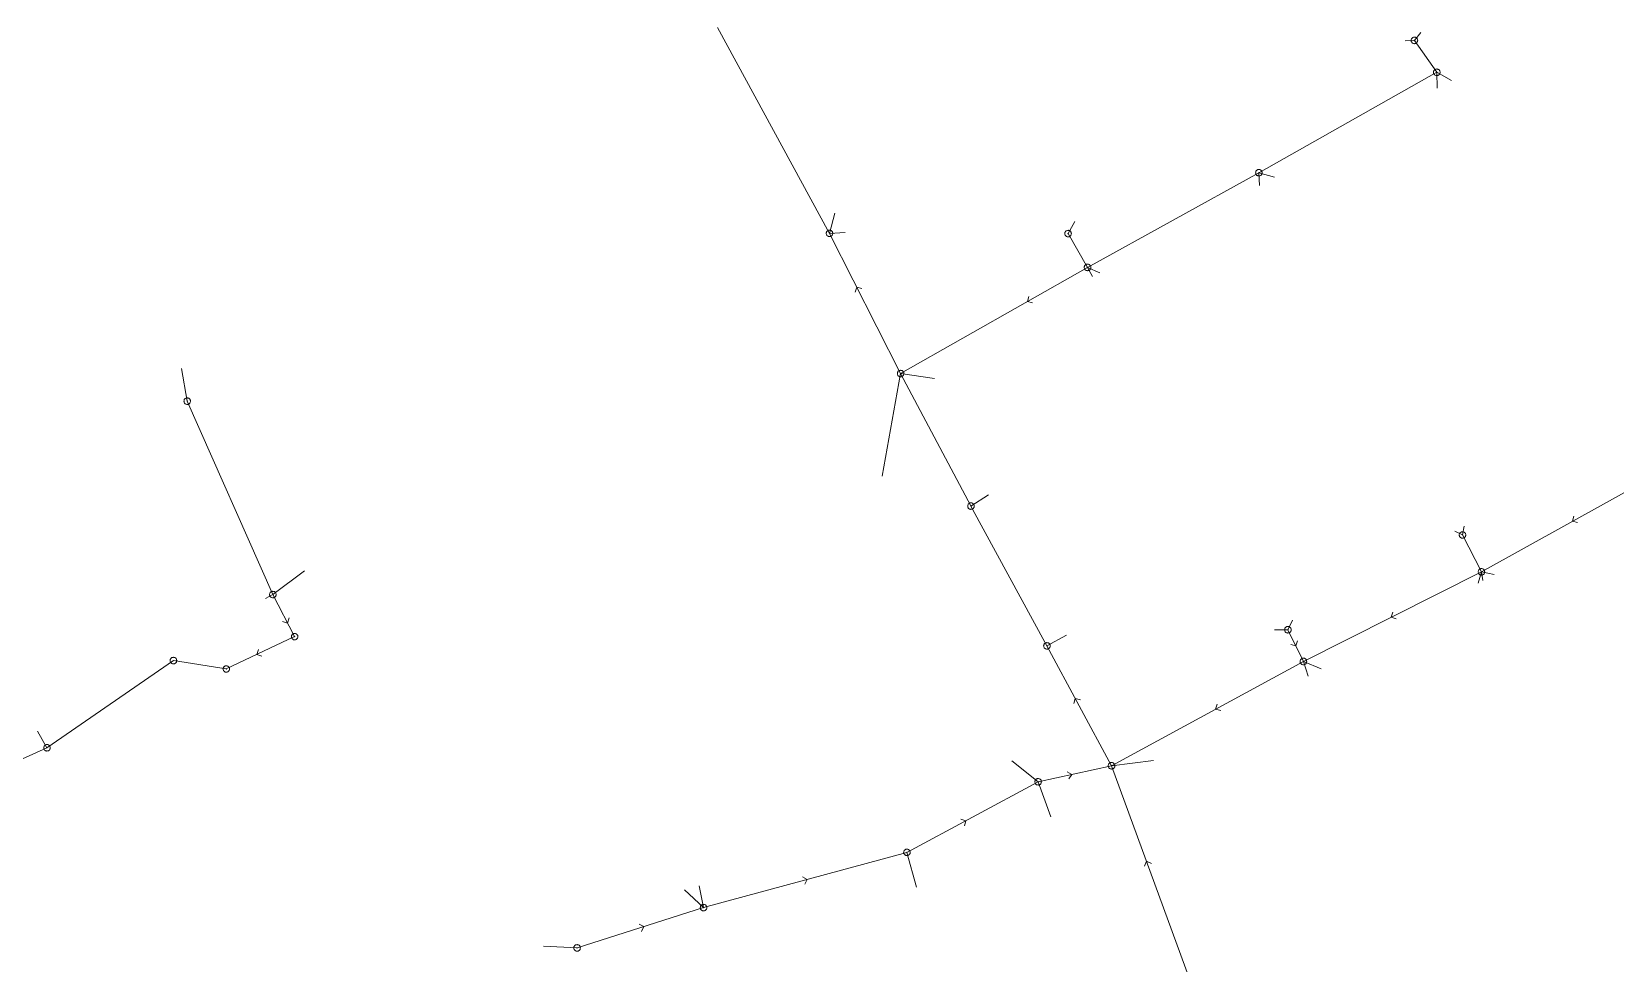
# Model space of a CAD drawing. Header units: metres. Extents: x 25504150 to 25508618, y 6694193 to 6702753.
# Drawn here: x 25505032 to 25505255.2, y 6700674.6 to 6700806 of the extents above; entities that cross this region are included whole.
import ezdxf

# ---------------------------------------------------------------- set-up
doc = ezdxf.new("R2010")
doc.units = ezdxf.units.M
for name, pattern in [('Sewer_node', [0]), ('Viemariputket', [0]), ('Viemarivarusteet', [0])]:
    doc.linetypes.add(name, pattern=pattern)
for name, color, linetype, lineweight in [('Sewer_node', 7, 'Sewer_node', 0), ('Viemariputket', 7, 'Viemariputket', 0), ('Viemarivarusteet', 7, 'Viemarivarusteet', 0)]:
    doc.layers.add(name, color=color, linetype=linetype, lineweight=lineweight)

msp = doc.modelspace()

# ---------------------------------------------------------------- linework, layer by layer
at = {"layer": 'Sewer_node', "color": 46, "linetype": 'Continuous', "true_color": 0x7f5f00, "flags": 128}
for points, elevation in [([(25505227.34, 6700804.76), (25505227.33, 6700804.83), (25505227.32, 6700804.9), (25505227.29, 6700804.97), (25505227.25, 6700805.03), (25505227.21, 6700805.09), (25505227.15, 6700805.13), (25505227.09, 6700805.17), (25505227.02, 6700805.2), (25505226.95, 6700805.21), (25505226.88, 6700805.22), (25505226.81, 6700805.21), (25505226.74, 6700805.2), (25505226.67, 6700805.17), (25505226.61, 6700805.13), (25505226.55, 6700805.09), (25505226.51, 6700805.03), (25505226.47, 6700804.97), (25505226.44, 6700804.9), (25505226.43, 6700804.83), (25505226.42, 6700804.76), (25505226.43, 6700804.69), (25505226.44, 6700804.62), (25505226.47, 6700804.55), (25505226.51, 6700804.49), (25505226.55, 6700804.43), (25505226.61, 6700804.39), (25505226.67, 6700804.35), (25505226.74, 6700804.32), (25505226.81, 6700804.31), (25505226.88, 6700804.3), (25505226.95, 6700804.31), (25505227.02, 6700804.32), (25505227.09, 6700804.35), (25505227.15, 6700804.39), (25505227.21, 6700804.43), (25505227.25, 6700804.49), (25505227.29, 6700804.55), (25505227.32, 6700804.62), (25505227.33, 6700804.69)], 55.19), ([(25505230.5, 6700800.26), (25505230.49, 6700800.33), (25505230.48, 6700800.41), (25505230.45, 6700800.47), (25505230.41, 6700800.54), (25505230.36, 6700800.59), (25505230.31, 6700800.64), (25505230.24, 6700800.68), (25505230.18, 6700800.71), (25505230.1, 6700800.72), (25505230.03, 6700800.73), (25505229.96, 6700800.72), (25505229.88, 6700800.71), (25505229.82, 6700800.68), (25505229.75, 6700800.64), (25505229.7, 6700800.59), (25505229.65, 6700800.54), (25505229.61, 6700800.47), (25505229.58, 6700800.41), (25505229.57, 6700800.33), (25505229.56, 6700800.26), (25505229.57, 6700800.19), (25505229.58, 6700800.11), (25505229.61, 6700800.05), (25505229.65, 6700799.98), (25505229.7, 6700799.93), (25505229.75, 6700799.88), (25505229.82, 6700799.84), (25505229.88, 6700799.81), (25505229.96, 6700799.8), (25505230.03, 6700799.79), (25505230.1, 6700799.8), (25505230.18, 6700799.81), (25505230.24, 6700799.84), (25505230.31, 6700799.88), (25505230.36, 6700799.93), (25505230.41, 6700799.98), (25505230.45, 6700800.05), (25505230.48, 6700800.11), (25505230.49, 6700800.19)], 54.97), ([(25505205.42, 6700786.1), (25505205.41, 6700786.17), (25505205.4, 6700786.24), (25505205.37, 6700786.31), (25505205.33, 6700786.37), (25505205.29, 6700786.43), (25505205.23, 6700786.47), (25505205.17, 6700786.51), (25505205.1, 6700786.54), (25505205.03, 6700786.55), (25505204.96, 6700786.56), (25505204.89, 6700786.55), (25505204.82, 6700786.54), (25505204.75, 6700786.51), (25505204.69, 6700786.47), (25505204.63, 6700786.43), (25505204.59, 6700786.37), (25505204.55, 6700786.31), (25505204.52, 6700786.24), (25505204.51, 6700786.17), (25505204.5, 6700786.1), (25505204.51, 6700786.03), (25505204.52, 6700785.96), (25505204.55, 6700785.89), (25505204.59, 6700785.83), (25505204.63, 6700785.77), (25505204.69, 6700785.73), (25505204.75, 6700785.69), (25505204.82, 6700785.66), (25505204.89, 6700785.65), (25505204.96, 6700785.64), (25505205.03, 6700785.65), (25505205.1, 6700785.66), (25505205.17, 6700785.69), (25505205.23, 6700785.73), (25505205.29, 6700785.77), (25505205.33, 6700785.83), (25505205.37, 6700785.89), (25505205.4, 6700785.96), (25505205.41, 6700786.03)], 54.86), ([(25505144.91, 6700777.55), (25505144.9, 6700777.62), (25505144.89, 6700777.69), (25505144.86, 6700777.76), (25505144.82, 6700777.82), (25505144.78, 6700777.88), (25505144.72, 6700777.92), (25505144.66, 6700777.96), (25505144.59, 6700777.99), (25505144.52, 6700778), (25505144.45, 6700778.01), (25505144.38, 6700778), (25505144.31, 6700777.99), (25505144.24, 6700777.96), (25505144.18, 6700777.92), (25505144.12, 6700777.88), (25505144.08, 6700777.82), (25505144.04, 6700777.76), (25505144.01, 6700777.69), (25505144, 6700777.62), (25505143.99, 6700777.55), (25505144, 6700777.48), (25505144.01, 6700777.41), (25505144.04, 6700777.34), (25505144.08, 6700777.28), (25505144.12, 6700777.22), (25505144.18, 6700777.18), (25505144.24, 6700777.14), (25505144.31, 6700777.11), (25505144.38, 6700777.1), (25505144.45, 6700777.09), (25505144.52, 6700777.1), (25505144.59, 6700777.11), (25505144.66, 6700777.14), (25505144.72, 6700777.18), (25505144.78, 6700777.22), (25505144.82, 6700777.28), (25505144.86, 6700777.34), (25505144.89, 6700777.41), (25505144.9, 6700777.48)], 52.42), ([(25505178.53, 6700777.52), (25505178.52, 6700777.59), (25505178.51, 6700777.66), (25505178.48, 6700777.73), (25505178.44, 6700777.79), (25505178.4, 6700777.85), (25505178.34, 6700777.89), (25505178.28, 6700777.93), (25505178.21, 6700777.96), (25505178.14, 6700777.97), (25505178.07, 6700777.98), (25505178, 6700777.97), (25505177.93, 6700777.96), (25505177.86, 6700777.93), (25505177.8, 6700777.89), (25505177.74, 6700777.85), (25505177.7, 6700777.79), (25505177.66, 6700777.73), (25505177.63, 6700777.66), (25505177.62, 6700777.59), (25505177.61, 6700777.52), (25505177.62, 6700777.45), (25505177.63, 6700777.38), (25505177.66, 6700777.31), (25505177.7, 6700777.25), (25505177.74, 6700777.19), (25505177.8, 6700777.15), (25505177.86, 6700777.11), (25505177.93, 6700777.08), (25505178, 6700777.07), (25505178.07, 6700777.06), (25505178.14, 6700777.07), (25505178.21, 6700777.08), (25505178.28, 6700777.11), (25505178.34, 6700777.15), (25505178.4, 6700777.19), (25505178.44, 6700777.25), (25505178.48, 6700777.31), (25505178.51, 6700777.38), (25505178.52, 6700777.45)], 54.3), ([(25505181.29, 6700772.75), (25505181.28, 6700772.82), (25505181.27, 6700772.9), (25505181.24, 6700772.96), (25505181.2, 6700773.03), (25505181.15, 6700773.08), (25505181.1, 6700773.13), (25505181.03, 6700773.17), (25505180.97, 6700773.2), (25505180.89, 6700773.21), (25505180.82, 6700773.22), (25505180.75, 6700773.21), (25505180.67, 6700773.2), (25505180.61, 6700773.17), (25505180.54, 6700773.13), (25505180.49, 6700773.08), (25505180.44, 6700773.03), (25505180.4, 6700772.96), (25505180.37, 6700772.9), (25505180.36, 6700772.82), (25505180.35, 6700772.75), (25505180.36, 6700772.68), (25505180.37, 6700772.6), (25505180.4, 6700772.54), (25505180.44, 6700772.47), (25505180.49, 6700772.42), (25505180.54, 6700772.37), (25505180.61, 6700772.33), (25505180.67, 6700772.3), (25505180.75, 6700772.29), (25505180.82, 6700772.28), (25505180.89, 6700772.29), (25505180.97, 6700772.3), (25505181.03, 6700772.33), (25505181.1, 6700772.37), (25505181.15, 6700772.42), (25505181.2, 6700772.47), (25505181.24, 6700772.54), (25505181.27, 6700772.6), (25505181.28, 6700772.68)], 54.12), ([(25505154.93, 6700757.78), (25505154.92, 6700757.85), (25505154.91, 6700757.92), (25505154.88, 6700757.99), (25505154.84, 6700758.05), (25505154.8, 6700758.11), (25505154.74, 6700758.15), (25505154.68, 6700758.19), (25505154.61, 6700758.22), (25505154.54, 6700758.23), (25505154.47, 6700758.24), (25505154.4, 6700758.23), (25505154.33, 6700758.22), (25505154.26, 6700758.19), (25505154.2, 6700758.15), (25505154.14, 6700758.11), (25505154.1, 6700758.05), (25505154.06, 6700757.99), (25505154.03, 6700757.92), (25505154.02, 6700757.85), (25505154.01, 6700757.78), (25505154.02, 6700757.71), (25505154.03, 6700757.64), (25505154.06, 6700757.57), (25505154.1, 6700757.51), (25505154.14, 6700757.45), (25505154.2, 6700757.41), (25505154.26, 6700757.37), (25505154.33, 6700757.34), (25505154.4, 6700757.33), (25505154.47, 6700757.32), (25505154.54, 6700757.33), (25505154.61, 6700757.34), (25505154.68, 6700757.37), (25505154.74, 6700757.41), (25505154.8, 6700757.45), (25505154.84, 6700757.51), (25505154.88, 6700757.57), (25505154.91, 6700757.64), (25505154.92, 6700757.71)], 52.54), ([(25505054.39, 6700753.89), (25505054.38, 6700753.96), (25505054.37, 6700754.03), (25505054.34, 6700754.1), (25505054.3, 6700754.16), (25505054.26, 6700754.22), (25505054.2, 6700754.26), (25505054.14, 6700754.3), (25505054.07, 6700754.33), (25505054, 6700754.34), (25505053.93, 6700754.35), (25505053.86, 6700754.34), (25505053.79, 6700754.33), (25505053.72, 6700754.3), (25505053.66, 6700754.26), (25505053.6, 6700754.22), (25505053.56, 6700754.16), (25505053.52, 6700754.1), (25505053.49, 6700754.03), (25505053.48, 6700753.96), (25505053.47, 6700753.89), (25505053.48, 6700753.82), (25505053.49, 6700753.75), (25505053.52, 6700753.68), (25505053.56, 6700753.62), (25505053.6, 6700753.56), (25505053.66, 6700753.52), (25505053.72, 6700753.48), (25505053.79, 6700753.45), (25505053.86, 6700753.44), (25505053.93, 6700753.43), (25505054, 6700753.44), (25505054.07, 6700753.45), (25505054.14, 6700753.48), (25505054.2, 6700753.52), (25505054.26, 6700753.56), (25505054.3, 6700753.62), (25505054.34, 6700753.68), (25505054.37, 6700753.75), (25505054.38, 6700753.82)], 54.76), ([(25505164.84, 6700739.09), (25505164.83, 6700739.16), (25505164.82, 6700739.23), (25505164.79, 6700739.3), (25505164.75, 6700739.36), (25505164.71, 6700739.42), (25505164.65, 6700739.46), (25505164.59, 6700739.5), (25505164.52, 6700739.53), (25505164.45, 6700739.54), (25505164.38, 6700739.55), (25505164.31, 6700739.54), (25505164.24, 6700739.53), (25505164.17, 6700739.5), (25505164.11, 6700739.46), (25505164.05, 6700739.42), (25505164.01, 6700739.36), (25505163.97, 6700739.3), (25505163.94, 6700739.23), (25505163.93, 6700739.16), (25505163.92, 6700739.09), (25505163.93, 6700739.02), (25505163.94, 6700738.95), (25505163.97, 6700738.88), (25505164.01, 6700738.82), (25505164.05, 6700738.76), (25505164.11, 6700738.72), (25505164.17, 6700738.68), (25505164.24, 6700738.65), (25505164.31, 6700738.64), (25505164.38, 6700738.63), (25505164.45, 6700738.64), (25505164.52, 6700738.65), (25505164.59, 6700738.68), (25505164.65, 6700738.72), (25505164.71, 6700738.76), (25505164.75, 6700738.82), (25505164.79, 6700738.88), (25505164.82, 6700738.95), (25505164.83, 6700739.02)], 52.57), ([(25505234.12, 6700735.02), (25505234.11, 6700735.09), (25505234.1, 6700735.16), (25505234.07, 6700735.23), (25505234.03, 6700735.29), (25505233.99, 6700735.35), (25505233.93, 6700735.39), (25505233.87, 6700735.43), (25505233.8, 6700735.46), (25505233.73, 6700735.47), (25505233.66, 6700735.48), (25505233.59, 6700735.47), (25505233.52, 6700735.46), (25505233.45, 6700735.43), (25505233.39, 6700735.39), (25505233.33, 6700735.35), (25505233.29, 6700735.29), (25505233.25, 6700735.23), (25505233.22, 6700735.16), (25505233.21, 6700735.09), (25505233.2, 6700735.02), (25505233.21, 6700734.95), (25505233.22, 6700734.88), (25505233.25, 6700734.81), (25505233.29, 6700734.75), (25505233.33, 6700734.69), (25505233.39, 6700734.65), (25505233.45, 6700734.61), (25505233.52, 6700734.58), (25505233.59, 6700734.57), (25505233.66, 6700734.56), (25505233.73, 6700734.57), (25505233.8, 6700734.58), (25505233.87, 6700734.61), (25505233.93, 6700734.65), (25505233.99, 6700734.69), (25505234.03, 6700734.75), (25505234.07, 6700734.81), (25505234.1, 6700734.88), (25505234.11, 6700734.95)], 52.47), ([(25505236.79, 6700729.82), (25505236.78, 6700729.89), (25505236.77, 6700729.96), (25505236.74, 6700730.03), (25505236.7, 6700730.09), (25505236.66, 6700730.15), (25505236.6, 6700730.19), (25505236.54, 6700730.23), (25505236.47, 6700730.26), (25505236.4, 6700730.27), (25505236.33, 6700730.28), (25505236.26, 6700730.27), (25505236.19, 6700730.26), (25505236.12, 6700730.23), (25505236.06, 6700730.19), (25505236, 6700730.15), (25505235.96, 6700730.09), (25505235.92, 6700730.03), (25505235.89, 6700729.96), (25505235.88, 6700729.89), (25505235.87, 6700729.82), (25505235.88, 6700729.75), (25505235.89, 6700729.68), (25505235.92, 6700729.61), (25505235.96, 6700729.55), (25505236, 6700729.49), (25505236.06, 6700729.45), (25505236.12, 6700729.41), (25505236.19, 6700729.38), (25505236.26, 6700729.37), (25505236.33, 6700729.36), (25505236.4, 6700729.37), (25505236.47, 6700729.38), (25505236.54, 6700729.41), (25505236.6, 6700729.45), (25505236.66, 6700729.49), (25505236.7, 6700729.55), (25505236.74, 6700729.61), (25505236.77, 6700729.68), (25505236.78, 6700729.75)], 52.47), ([(25505066.46, 6700726.62), (25505066.45, 6700726.69), (25505066.44, 6700726.76), (25505066.41, 6700726.83), (25505066.37, 6700726.89), (25505066.33, 6700726.95), (25505066.27, 6700726.99), (25505066.21, 6700727.03), (25505066.14, 6700727.06), (25505066.07, 6700727.07), (25505066, 6700727.08), (25505065.93, 6700727.07), (25505065.86, 6700727.06), (25505065.79, 6700727.03), (25505065.73, 6700726.99), (25505065.67, 6700726.95), (25505065.63, 6700726.89), (25505065.59, 6700726.83), (25505065.56, 6700726.76), (25505065.55, 6700726.69), (25505065.54, 6700726.62), (25505065.55, 6700726.55), (25505065.56, 6700726.48), (25505065.59, 6700726.41), (25505065.63, 6700726.35), (25505065.67, 6700726.29), (25505065.73, 6700726.25), (25505065.79, 6700726.21), (25505065.86, 6700726.18), (25505065.93, 6700726.17), (25505066, 6700726.16), (25505066.07, 6700726.17), (25505066.14, 6700726.18), (25505066.21, 6700726.21), (25505066.27, 6700726.25), (25505066.33, 6700726.29), (25505066.37, 6700726.35), (25505066.41, 6700726.41), (25505066.44, 6700726.48), (25505066.45, 6700726.55)], 53.28), ([(25505209.51, 6700721.65), (25505209.5, 6700721.72), (25505209.49, 6700721.79), (25505209.46, 6700721.86), (25505209.42, 6700721.92), (25505209.38, 6700721.98), (25505209.32, 6700722.02), (25505209.26, 6700722.06), (25505209.19, 6700722.09), (25505209.12, 6700722.1), (25505209.05, 6700722.11), (25505208.98, 6700722.1), (25505208.91, 6700722.09), (25505208.84, 6700722.06), (25505208.78, 6700722.02), (25505208.72, 6700721.98), (25505208.68, 6700721.92), (25505208.64, 6700721.86), (25505208.61, 6700721.79), (25505208.6, 6700721.72), (25505208.59, 6700721.65), (25505208.6, 6700721.58), (25505208.61, 6700721.51), (25505208.64, 6700721.44), (25505208.68, 6700721.38), (25505208.72, 6700721.32), (25505208.78, 6700721.28), (25505208.84, 6700721.24), (25505208.91, 6700721.21), (25505208.98, 6700721.2), (25505209.05, 6700721.19), (25505209.12, 6700721.2), (25505209.19, 6700721.21), (25505209.26, 6700721.24), (25505209.32, 6700721.28), (25505209.38, 6700721.32), (25505209.42, 6700721.38), (25505209.46, 6700721.44), (25505209.49, 6700721.51), (25505209.5, 6700721.58)], 52.53), ([(25505069.53, 6700720.68), (25505069.52, 6700720.75), (25505069.51, 6700720.82), (25505069.48, 6700720.89), (25505069.44, 6700720.95), (25505069.4, 6700721.01), (25505069.34, 6700721.05), (25505069.28, 6700721.09), (25505069.21, 6700721.12), (25505069.14, 6700721.13), (25505069.07, 6700721.14), (25505069, 6700721.13), (25505068.93, 6700721.12), (25505068.86, 6700721.09), (25505068.8, 6700721.05), (25505068.74, 6700721.01), (25505068.7, 6700720.95), (25505068.66, 6700720.89), (25505068.63, 6700720.82), (25505068.62, 6700720.75), (25505068.61, 6700720.68), (25505068.62, 6700720.61), (25505068.63, 6700720.54), (25505068.66, 6700720.47), (25505068.7, 6700720.41), (25505068.74, 6700720.35), (25505068.8, 6700720.31), (25505068.86, 6700720.27), (25505068.93, 6700720.24), (25505069, 6700720.23), (25505069.07, 6700720.22), (25505069.14, 6700720.23), (25505069.21, 6700720.24), (25505069.28, 6700720.27), (25505069.34, 6700720.31), (25505069.4, 6700720.35), (25505069.44, 6700720.41), (25505069.48, 6700720.47), (25505069.51, 6700720.54), (25505069.52, 6700720.61)], 51.43), ([(25505175.55, 6700719.38), (25505175.54, 6700719.45), (25505175.53, 6700719.52), (25505175.5, 6700719.59), (25505175.46, 6700719.65), (25505175.42, 6700719.71), (25505175.36, 6700719.75), (25505175.3, 6700719.79), (25505175.23, 6700719.82), (25505175.16, 6700719.83), (25505175.09, 6700719.84), (25505175.02, 6700719.83), (25505174.95, 6700719.82), (25505174.88, 6700719.79), (25505174.82, 6700719.75), (25505174.76, 6700719.71), (25505174.72, 6700719.65), (25505174.68, 6700719.59), (25505174.65, 6700719.52), (25505174.64, 6700719.45), (25505174.63, 6700719.38), (25505174.64, 6700719.31), (25505174.65, 6700719.24), (25505174.68, 6700719.17), (25505174.72, 6700719.11), (25505174.76, 6700719.05), (25505174.82, 6700719.01), (25505174.88, 6700718.97), (25505174.95, 6700718.94), (25505175.02, 6700718.93), (25505175.09, 6700718.92), (25505175.16, 6700718.93), (25505175.23, 6700718.94), (25505175.3, 6700718.97), (25505175.36, 6700719.01), (25505175.42, 6700719.05), (25505175.46, 6700719.11), (25505175.5, 6700719.17), (25505175.53, 6700719.24), (25505175.54, 6700719.31)], 52.72), ([(25505052.45, 6700717.31), (25505052.44, 6700717.38), (25505052.43, 6700717.45), (25505052.4, 6700717.52), (25505052.36, 6700717.58), (25505052.32, 6700717.64), (25505052.26, 6700717.68), (25505052.2, 6700717.72), (25505052.13, 6700717.75), (25505052.06, 6700717.76), (25505051.99, 6700717.77), (25505051.92, 6700717.76), (25505051.85, 6700717.75), (25505051.78, 6700717.72), (25505051.72, 6700717.68), (25505051.66, 6700717.64), (25505051.62, 6700717.58), (25505051.58, 6700717.52), (25505051.55, 6700717.45), (25505051.54, 6700717.38), (25505051.53, 6700717.31), (25505051.54, 6700717.24), (25505051.55, 6700717.17), (25505051.58, 6700717.1), (25505051.62, 6700717.04), (25505051.66, 6700716.98), (25505051.72, 6700716.94), (25505051.78, 6700716.9), (25505051.85, 6700716.87), (25505051.92, 6700716.86), (25505051.99, 6700716.85), (25505052.06, 6700716.86), (25505052.13, 6700716.87), (25505052.2, 6700716.9), (25505052.26, 6700716.94), (25505052.32, 6700716.98), (25505052.36, 6700717.04), (25505052.4, 6700717.1), (25505052.43, 6700717.17), (25505052.44, 6700717.24)], 52.58), ([(25505211.7, 6700717.18), (25505211.69, 6700717.25), (25505211.68, 6700717.33), (25505211.65, 6700717.39), (25505211.61, 6700717.46), (25505211.56, 6700717.51), (25505211.51, 6700717.56), (25505211.44, 6700717.6), (25505211.38, 6700717.63), (25505211.3, 6700717.64), (25505211.23, 6700717.65), (25505211.16, 6700717.64), (25505211.08, 6700717.63), (25505211.02, 6700717.6), (25505210.95, 6700717.56), (25505210.9, 6700717.51), (25505210.85, 6700717.46), (25505210.81, 6700717.39), (25505210.78, 6700717.33), (25505210.77, 6700717.25), (25505210.76, 6700717.18), (25505210.77, 6700717.11), (25505210.78, 6700717.03), (25505210.81, 6700716.97), (25505210.85, 6700716.9), (25505210.9, 6700716.85), (25505210.95, 6700716.8), (25505211.02, 6700716.76), (25505211.08, 6700716.73), (25505211.16, 6700716.72), (25505211.23, 6700716.71), (25505211.3, 6700716.72), (25505211.38, 6700716.73), (25505211.44, 6700716.76), (25505211.51, 6700716.8), (25505211.56, 6700716.85), (25505211.61, 6700716.9), (25505211.65, 6700716.97), (25505211.68, 6700717.03), (25505211.69, 6700717.11)], 52.65), ([(25505059.9, 6700716.12), (25505059.89, 6700716.19), (25505059.88, 6700716.26), (25505059.85, 6700716.33), (25505059.81, 6700716.39), (25505059.77, 6700716.45), (25505059.71, 6700716.49), (25505059.65, 6700716.53), (25505059.58, 6700716.56), (25505059.51, 6700716.57), (25505059.44, 6700716.58), (25505059.37, 6700716.57), (25505059.3, 6700716.56), (25505059.23, 6700716.53), (25505059.17, 6700716.49), (25505059.11, 6700716.45), (25505059.07, 6700716.39), (25505059.03, 6700716.33), (25505059, 6700716.26), (25505058.99, 6700716.19), (25505058.98, 6700716.12), (25505058.99, 6700716.05), (25505059, 6700715.98), (25505059.03, 6700715.91), (25505059.07, 6700715.85), (25505059.11, 6700715.79), (25505059.17, 6700715.75), (25505059.23, 6700715.71), (25505059.3, 6700715.68), (25505059.37, 6700715.67), (25505059.44, 6700715.66), (25505059.51, 6700715.67), (25505059.58, 6700715.68), (25505059.65, 6700715.71), (25505059.71, 6700715.75), (25505059.77, 6700715.79), (25505059.81, 6700715.85), (25505059.85, 6700715.91), (25505059.88, 6700715.98), (25505059.89, 6700716.05)], 52.23), ([(25505034.63, 6700705.01), (25505034.62, 6700705.08), (25505034.61, 6700705.15), (25505034.58, 6700705.22), (25505034.54, 6700705.28), (25505034.5, 6700705.34), (25505034.44, 6700705.38), (25505034.38, 6700705.42), (25505034.31, 6700705.45), (25505034.24, 6700705.46), (25505034.17, 6700705.47), (25505034.1, 6700705.46), (25505034.03, 6700705.45), (25505033.96, 6700705.42), (25505033.9, 6700705.38), (25505033.84, 6700705.34), (25505033.8, 6700705.28), (25505033.76, 6700705.22), (25505033.73, 6700705.15), (25505033.72, 6700705.08), (25505033.71, 6700705.01), (25505033.72, 6700704.94), (25505033.73, 6700704.87), (25505033.76, 6700704.8), (25505033.8, 6700704.74), (25505033.84, 6700704.68), (25505033.9, 6700704.64), (25505033.96, 6700704.6), (25505034.03, 6700704.57), (25505034.1, 6700704.56), (25505034.17, 6700704.55), (25505034.24, 6700704.56), (25505034.31, 6700704.57), (25505034.38, 6700704.6), (25505034.44, 6700704.64), (25505034.5, 6700704.68), (25505034.54, 6700704.74), (25505034.58, 6700704.8), (25505034.61, 6700704.87), (25505034.62, 6700704.94)], 52.82), ([(25505184.67, 6700702.48), (25505184.66, 6700702.55), (25505184.65, 6700702.63), (25505184.62, 6700702.69), (25505184.58, 6700702.76), (25505184.53, 6700702.81), (25505184.48, 6700702.86), (25505184.41, 6700702.9), (25505184.35, 6700702.93), (25505184.27, 6700702.94), (25505184.2, 6700702.95), (25505184.13, 6700702.94), (25505184.05, 6700702.93), (25505183.99, 6700702.9), (25505183.92, 6700702.86), (25505183.87, 6700702.81), (25505183.82, 6700702.76), (25505183.78, 6700702.69), (25505183.75, 6700702.63), (25505183.74, 6700702.55), (25505183.73, 6700702.48), (25505183.74, 6700702.41), (25505183.75, 6700702.33), (25505183.78, 6700702.27), (25505183.82, 6700702.2), (25505183.87, 6700702.15), (25505183.92, 6700702.1), (25505183.99, 6700702.06), (25505184.05, 6700702.03), (25505184.13, 6700702.02), (25505184.2, 6700702.01), (25505184.27, 6700702.02), (25505184.35, 6700702.03), (25505184.41, 6700702.06), (25505184.48, 6700702.1), (25505184.53, 6700702.15), (25505184.58, 6700702.2), (25505184.62, 6700702.27), (25505184.65, 6700702.33), (25505184.66, 6700702.41)], 52.8), ([(25505174.31, 6700700.21), (25505174.3, 6700700.28), (25505174.29, 6700700.35), (25505174.26, 6700700.42), (25505174.22, 6700700.48), (25505174.18, 6700700.54), (25505174.12, 6700700.58), (25505174.06, 6700700.62), (25505173.99, 6700700.65), (25505173.92, 6700700.66), (25505173.85, 6700700.67), (25505173.78, 6700700.66), (25505173.71, 6700700.65), (25505173.64, 6700700.62), (25505173.58, 6700700.58), (25505173.52, 6700700.54), (25505173.48, 6700700.48), (25505173.44, 6700700.42), (25505173.41, 6700700.35), (25505173.4, 6700700.28), (25505173.39, 6700700.21), (25505173.4, 6700700.14), (25505173.41, 6700700.07), (25505173.44, 6700700), (25505173.48, 6700699.94), (25505173.52, 6700699.88), (25505173.58, 6700699.84), (25505173.64, 6700699.8), (25505173.71, 6700699.77), (25505173.78, 6700699.76), (25505173.85, 6700699.75), (25505173.92, 6700699.76), (25505173.99, 6700699.77), (25505174.06, 6700699.8), (25505174.12, 6700699.84), (25505174.18, 6700699.88), (25505174.22, 6700699.94), (25505174.26, 6700700), (25505174.29, 6700700.07), (25505174.3, 6700700.14)], 52.96), ([(25505155.82, 6700690.26), (25505155.81, 6700690.33), (25505155.8, 6700690.4), (25505155.77, 6700690.47), (25505155.73, 6700690.53), (25505155.69, 6700690.59), (25505155.63, 6700690.63), (25505155.57, 6700690.67), (25505155.5, 6700690.7), (25505155.43, 6700690.71), (25505155.36, 6700690.72), (25505155.29, 6700690.71), (25505155.22, 6700690.7), (25505155.15, 6700690.67), (25505155.09, 6700690.63), (25505155.03, 6700690.59), (25505154.99, 6700690.53), (25505154.95, 6700690.47), (25505154.92, 6700690.4), (25505154.91, 6700690.33), (25505154.9, 6700690.26), (25505154.91, 6700690.19), (25505154.92, 6700690.12), (25505154.95, 6700690.05), (25505154.99, 6700689.99), (25505155.03, 6700689.93), (25505155.09, 6700689.89), (25505155.15, 6700689.85), (25505155.22, 6700689.82), (25505155.29, 6700689.81), (25505155.36, 6700689.8), (25505155.43, 6700689.81), (25505155.5, 6700689.82), (25505155.57, 6700689.85), (25505155.63, 6700689.89), (25505155.69, 6700689.93), (25505155.73, 6700689.99), (25505155.77, 6700690.05), (25505155.8, 6700690.12), (25505155.81, 6700690.19)], 52.84), ([(25505127.16, 6700682.47), (25505127.15, 6700682.54), (25505127.14, 6700682.61), (25505127.11, 6700682.68), (25505127.07, 6700682.74), (25505127.03, 6700682.8), (25505126.97, 6700682.84), (25505126.91, 6700682.88), (25505126.84, 6700682.91), (25505126.77, 6700682.92), (25505126.7, 6700682.93), (25505126.63, 6700682.92), (25505126.56, 6700682.91), (25505126.49, 6700682.88), (25505126.43, 6700682.84), (25505126.37, 6700682.8), (25505126.33, 6700682.74), (25505126.29, 6700682.68), (25505126.26, 6700682.61), (25505126.25, 6700682.54), (25505126.24, 6700682.47), (25505126.25, 6700682.4), (25505126.26, 6700682.33), (25505126.29, 6700682.26), (25505126.33, 6700682.2), (25505126.37, 6700682.14), (25505126.43, 6700682.1), (25505126.49, 6700682.06), (25505126.56, 6700682.03), (25505126.63, 6700682.02), (25505126.7, 6700682.01), (25505126.77, 6700682.02), (25505126.84, 6700682.03), (25505126.91, 6700682.06), (25505126.97, 6700682.1), (25505127.03, 6700682.14), (25505127.07, 6700682.2), (25505127.11, 6700682.26), (25505127.14, 6700682.33), (25505127.15, 6700682.4)], 53.12), ([(25505109.34, 6700676.79), (25505109.33, 6700676.86), (25505109.32, 6700676.93), (25505109.29, 6700677), (25505109.25, 6700677.06), (25505109.21, 6700677.12), (25505109.15, 6700677.16), (25505109.09, 6700677.2), (25505109.02, 6700677.23), (25505108.95, 6700677.24), (25505108.88, 6700677.25), (25505108.81, 6700677.24), (25505108.74, 6700677.23), (25505108.67, 6700677.2), (25505108.61, 6700677.16), (25505108.55, 6700677.12), (25505108.51, 6700677.06), (25505108.47, 6700677), (25505108.44, 6700676.93), (25505108.43, 6700676.86), (25505108.42, 6700676.79), (25505108.43, 6700676.72), (25505108.44, 6700676.65), (25505108.47, 6700676.58), (25505108.51, 6700676.52), (25505108.55, 6700676.46), (25505108.61, 6700676.42), (25505108.67, 6700676.38), (25505108.74, 6700676.35), (25505108.81, 6700676.34), (25505108.88, 6700676.33), (25505108.95, 6700676.34), (25505109.02, 6700676.35), (25505109.09, 6700676.38), (25505109.15, 6700676.42), (25505109.21, 6700676.46), (25505109.25, 6700676.52), (25505109.29, 6700676.58), (25505109.32, 6700676.65), (25505109.33, 6700676.72)], 53.37)]:
    msp.add_lwpolyline(points, close=True, dxfattribs=dict(at, elevation=elevation))
for points in [[(25505149, 6700769.77), (25505148.29, 6700769.98), (25505148.07, 6700769.27)], [(25505172.54, 6700768.67), (25505172.36, 6700767.94), (25505173.08, 6700767.76)], [(25505249.34, 6700737.68), (25505249.15, 6700736.95), (25505249.87, 6700736.76)], [(25505223.83, 6700724.14), (25505223.62, 6700723.42), (25505224.33, 6700723.21)], [(25505067.35, 6700722.81), (25505068.07, 6700722.6), (25505068.29, 6700723.31)], [(25505209.45, 6700719.59), (25505210.17, 6700719.37), (25505210.4, 6700720.07)], [(25505064, 6700718.88), (25505063.76, 6700718.16), (25505064.47, 6700717.93)], [(25505179.82, 6700711.75), (25505179.09, 6700711.95), (25505178.89, 6700711.24)], [(25505199.07, 6700711.18), (25505198.87, 6700710.46), (25505199.58, 6700710.25)], [(25505178.19, 6700700.61), (25505178.58, 6700701.25), (25505177.95, 6700701.64)], [(25505163.47, 6700694.01), (25505163.67, 6700694.73), (25505162.95, 6700694.93)], [(25505189.82, 6700688.71), (25505189.13, 6700689), (25505188.83, 6700688.33)], [(25505140.95, 6700685.78), (25505141.31, 6700686.44), (25505140.66, 6700686.8)], [(25505117.97, 6700679.11), (25505118.29, 6700679.79), (25505117.63, 6700680.12)]]:
    msp.add_lwpolyline(points, dxfattribs=at)
at = {"layer": 'Viemariputket', "color": 1, "linetype": 'Continuous', "lineweight": 15}
for p, q in [((25505128.65, 6700806.58, 49.54), (25505144.45, 6700777.55, 49.7)), ((25505226.88, 6700804.76), (25505225.58, 6700804.68)), ((25505226.88, 6700804.76), (25505227.77, 6700805.88)), ((25505230.03, 6700800.26), (25505226.88, 6700804.76)), ((25505204.96, 6700786.1, 52.6), (25505230.03, 6700800.26, 52.74)), ((25505230.03, 6700800.26), (25505230.08, 6700798.02)), ((25505230.03, 6700800.26), (25505232.11, 6700799.1)), ((25505180.82, 6700772.75, 51.72), (25505204.96, 6700786.1, 52.6)), ((25505204.96, 6700786.1), (25505207.16, 6700785.48)), ((25505204.96, 6700786.1), (25505205.03, 6700784.31)), ((25505144.45, 6700777.55), (25505145.22, 6700780.4)), ((25505144.45, 6700777.55, 50.1), (25505146.67, 6700777.69, 50.12)), ((25505144.45, 6700777.55, 49.68), (25505154.47, 6700757.78, 49.79)), ((25505178.07, 6700777.52), (25505179.02, 6700779.2)), ((25505180.82, 6700772.75), (25505178.07, 6700777.52)), ((25505154.47, 6700757.78, 50.23), (25505180.82, 6700772.75, 51.71)), ((25505180.82, 6700772.75), (25505181.53, 6700771.46)), ((25505180.82, 6700772.75), (25505182.54, 6700772)), ((25505053.93, 6700753.89, 2.11), (25505053.14, 6700758.48)), ((25505154.47, 6700757.78), (25505151.88, 6700743.32)), ((25505154.47, 6700757.78, 50.69), (25505159.23, 6700757.09, 50.73)), ((25505066, 6700726.62, 51.46), (25505053.93, 6700753.89, 52.65)), ((25505236.33, 6700729.82), (25505260.88, 6700743.47)), ((25505164.38, 6700739.09, 50.74), (25505166.84, 6700740.67)), ((25505164.38, 6700739.09, 49.85), (25505175.09, 6700719.38, 49.96)), ((25505233.66, 6700735.02), (25505232.58, 6700735.55)), ((25505233.66, 6700735.02), (25505233.87, 6700736.26)), ((25505236.33, 6700729.82), (25505233.66, 6700735.02)), ((25505066, 6700726.62), (25505070.45, 6700729.96)), ((25505211.23, 6700717.18), (25505236.33, 6700729.82)), ((25505236.33, 6700729.82, 50.52), (25505235.88, 6700728.24, 50.54)), ((25505236.33, 6700729.82), (25505236.51, 6700728.59)), ((25505236.33, 6700729.82), (25505238.1, 6700729.46)), ((25505066, 6700726.62), (25505064.96, 6700726.04)), ((25505066, 6700726.62), (25505069.07, 6700720.68)), ((25505209.05, 6700721.65), (25505207.18, 6700721.63)), ((25505209.05, 6700721.65), (25505209.68, 6700723.02)), ((25505211.23, 6700717.18), (25505209.05, 6700721.65)), ((25505059.44, 6700716.12), (25505069.07, 6700720.68)), ((25505175.09, 6700719.38, 50.54), (25505177.86, 6700720.9, 50.57)), ((25505175.09, 6700719.38), (25505184.2, 6700702.48)), ((25505051.99, 6700717.31), (25505034.17, 6700705.01)), ((25505051.99, 6700717.31), (25505059.44, 6700716.12)), ((25505184.2, 6700702.48), (25505211.23, 6700717.18)), ((25505211.23, 6700717.18), (25505211.91, 6700715.13)), ((25505211.23, 6700717.18), (25505213.73, 6700716.12)), ((25505034.17, 6700705.01, 51.36), (25505032.83, 6700707.33, 51.39)), ((25504992.8, 6700686.33), (25505034.17, 6700705.01)), ((25505173.85, 6700700.21), (25505170.14, 6700703.15)), ((25505173.85, 6700700.21), (25505184.2, 6700702.48)), ((25505184.2, 6700702.48), (25505190.12, 6700703.2)), ((25505184.2, 6700702.48, 50.53), (25505195.2, 6700672.43, 51.37)), ((25505155.36, 6700690.26, 50.62), (25505173.85, 6700700.21, 50.46)), ((25505173.85, 6700700.21), (25505175.64, 6700695.29)), ((25505126.7, 6700682.47, 50.87), (25505155.36, 6700690.26, 50.64)), ((25505155.36, 6700690.26, 50.69), (25505156.71, 6700685.36, 50.68)), ((25505126.7, 6700682.47), (25505126.09, 6700685.56)), ((25505126.7, 6700682.47), (25505124.03, 6700684.97)), ((25505126.7, 6700682.47), (25505108.88, 6700676.79)), ((25505108.88, 6700676.79), (25505104.15, 6700677.01))]:
    msp.add_line(p, q, dxfattribs=at)
msp.add_polyline3d([(25505154.47, 6700757.78, 49.83), (25505164.35, 6700739.15, 49.85), (25505164.38, 6700739.09, 49.85)], dxfattribs=at)
at = {"layer": 'Viemarivarusteet', "color": 1}
for p in [(25505226.88, 6700804.76, 55.19), (25505230.03, 6700800.26, 54.97), (25505204.96, 6700786.1, 54.86), (25505144.45, 6700777.55, 52.42), (25505178.07, 6700777.52, 54.3), (25505180.82, 6700772.75, 54.12), (25505154.47, 6700757.78, 52.54), (25505053.93, 6700753.89, 54.76), (25505164.38, 6700739.09, 52.57), (25505233.66, 6700735.02, 52.47), (25505236.33, 6700729.82, 52.47), (25505066, 6700726.62, 53.28), (25505209.05, 6700721.65, 52.53), (25505069.07, 6700720.68, 51.43), (25505175.09, 6700719.38, 52.72), (25505051.99, 6700717.31, 52.58), (25505211.23, 6700717.18, 52.65), (25505059.44, 6700716.12, 52.23), (25505034.17, 6700705.01, 52.82), (25505184.2, 6700702.48, 52.8), (25505173.85, 6700700.21, 52.96), (25505155.36, 6700690.26, 52.84), (25505126.7, 6700682.47, 53.12), (25505108.88, 6700676.79, 53.37)]:
    msp.add_point(p, dxfattribs=at)

doc.saveas('drawing.dxf')
